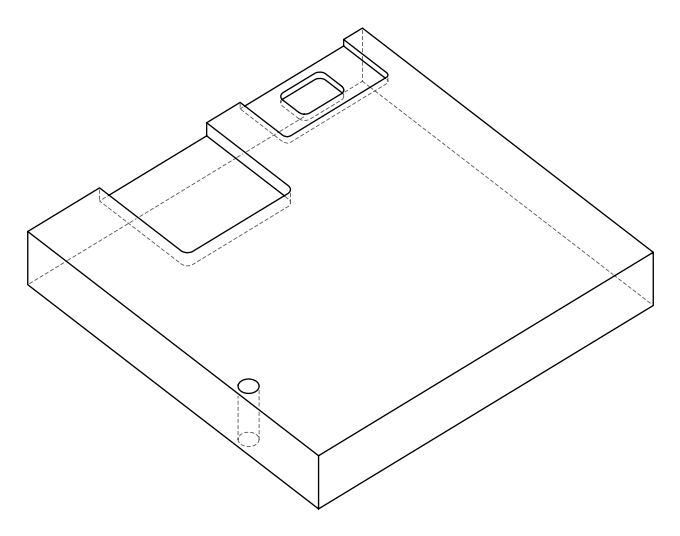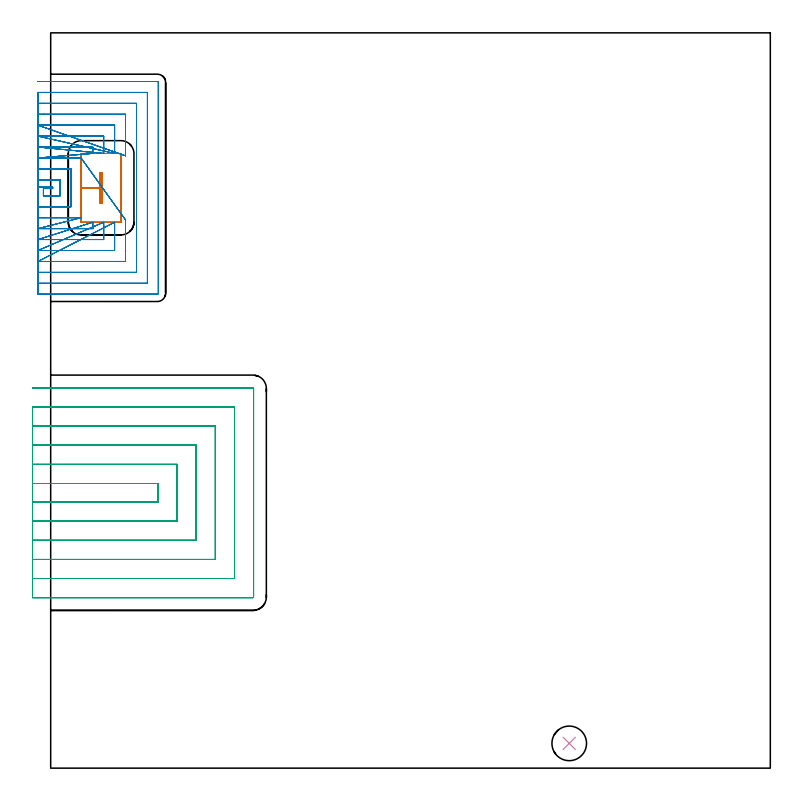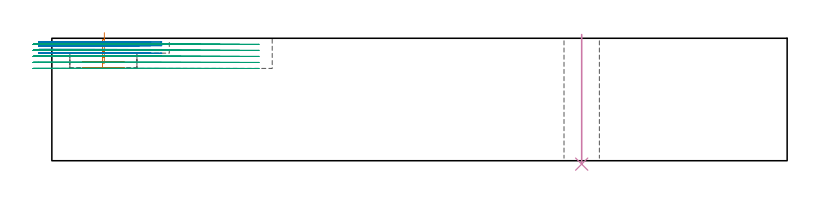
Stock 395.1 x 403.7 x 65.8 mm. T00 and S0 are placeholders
(PLAN: 4 operations, 3 tool changes, 43.1 min)
(1 MILL_RECTANGULAR_POCKET | POCKET_RECTANGULAR_STRAIGHT | UGT0201_103 | Follow Part, ap 3.5, ae 75% | 2.15 min | 28789 mm3)
(2 MILL_SLOT | SLOT_PARTIAL_RECTANGULAR | UGT0201_007 | Follow Part, ap 2, ae 75% | 18.85 min | 48360 mm3)
(3 MILL_SLOT_1 | SLOT_PARTIAL_RECTANGULAR_1 | UGT0201_103 | Follow Part, ap 3.5, ae 75% | 21.84 min | 247446 mm3)
(4 INDEXABLE_INSERT_DRILL_THROUGH_HOLE_FROM_SOLID | STEP1HOLE | NXT0302_009 | 0.28 min | 18630 mm3)
(TOOL UGT0201_103 | End Mill 14 mm | D14 FL19 Z2)
(TOOL UGT0201_007 | End Mill 8 mm | D8 FL19 Z4)
(TOOL NXT0302_009 | Index. Insert Drill 19mm [880-D1900L25-05] | D19 PA176 FL95 Z2)
(OP 1 MILL_RECTANGULAR_POCKET)
G17 G21 G94 G90
T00 M6
G54
G17 G0 G90 X28.2 Y313.411 S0 M3
G43 Z75.8 H0
Z68.8
G94 G1 Y327. Z65.159 F250.
X27.2 Z64.891
Y318.6 Z62.64
Y310.2 F500.
X28.2
Y327.
X27.2
Y318.6
X16.7
Y299.8
X16.705 Y299.745
X16.745 Y299.705
X16.8 Y299.7
X38.6
X38.655 Y299.705
X38.695 Y299.745
X38.7 Y299.8
Y337.4
X38.695 Y337.455
X38.655 Y337.495
X38.6 Y337.5
X16.8
X16.745 Y337.495
X16.705 Y337.455
X16.7 Y337.4
Y318.6
Y317.6
G0 X28.2 Y313.411 Z65.64
G1 Y327. Z61.999 F250.
X27.2 Z61.731
Y318.6 Z59.48
Y310.2 F500.
X28.2
Y327.
X27.2
Y318.6
X16.7
Y299.8
X16.705 Y299.745
X16.745 Y299.705
X16.8 Y299.7
X38.6
X38.655 Y299.705
X38.695 Y299.745
X38.7 Y299.8
Y337.4
X38.695 Y337.455
X38.655 Y337.495
X38.6 Y337.5
X16.8
X16.745 Y337.495
X16.705 Y337.455
X16.7 Y337.4
Y318.6
Y317.6
G0 X28.2 Y313.411 Z62.48
G1 Y327. Z58.839 F250.
X27.2 Z58.571
Y318.6 Z56.32
Y310.2 F500.
X28.2
Y327.
X27.2
Y318.6
X16.7
Y299.8
X16.705 Y299.745
X16.745 Y299.705
X16.8 Y299.7
X38.6
X38.655 Y299.705
X38.695 Y299.745
X38.7 Y299.8
Y337.4
X38.695 Y337.455
X38.655 Y337.495
X38.6 Y337.5
X16.8
X16.745 Y337.495
X16.705 Y337.455
X16.7 Y337.4
Y318.6
Y317.6
G0 X28.2 Y313.411 Z59.32
G1 Y327. Z55.679 F250.
X27.2 Z55.411
Y318.6 Z53.16
Y310.2 F500.
X28.2
Y327.
X27.2
Y318.6
X16.7
Y299.8
X16.705 Y299.745
X16.745 Y299.705
X16.8 Y299.7
X38.6
X38.655 Y299.705
X38.695 Y299.745
X38.7 Y299.8
Y337.4
X38.695 Y337.455
X38.655 Y337.495
X38.6 Y337.5
X16.8
X16.745 Y337.495
X16.705 Y337.455
X16.7 Y337.4
Y318.6
Y317.6
G0 X28.2 Y313.411 Z56.16
G1 Y327. Z52.519 F250.
X27.2 Z52.251
Y318.6 Z50.
Y310.2 F500.
X28.2
Y327.
X27.2
Y318.6
X16.7
Y299.8
X16.705 Y299.745
X16.745 Y299.705
X16.8 Y299.7
X38.6
X38.655 Y299.705
X38.695 Y299.745
X38.7 Y299.8
Y337.4
X38.695 Y337.455
X38.655 Y337.495
X38.6 Y337.5
X16.8
X16.745 Y337.495
X16.705 Y337.455
X16.7 Y337.4
Y318.6
Y317.6
G0 Z75.8
M5
M2
(OP 2 MILL_SLOT)
G17 G21 G94 G90
T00 M6
G54
G17 G0 G90 X-7. Y319. S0 M3
G43 Z75.8 H0
Z63.8
G94 G1 X-4. F250.
X1.1 F500.
Y318.2
X-4.
Y314.2
X5.1
Y323.
X-4.
X-7. F250.
Y308.2
X-4.
X11.1 F500.
Y329.
X-4.
X-7. F250.
Y302.2
X-4.
X13.7 F500.
X16.7 F250.
X-7. Y296.2 F500.
X-4. F250.
X23.1 F500.
Y296.7
Y299.7 F250.
X-7. Y290.2 F500.
X-4. F250.
X29.1 F500.
Y296.7
Y299.7 F250.
X-7. Y284.2 F500.
X-4. F250.
X35.1 F500.
Y296.7
Y299.7 F250.
X-7. Y278.2 F500.
X-4. F250.
X41.1 F500.
Y297.99
Y300.99 F250.
X16.7 Y335. F500.
X13.7 F250.
X-4. F500.
X-7. F250.
X23.1 Y337.5 F500.
Y340.5 F250.
Y341. F500.
X-4.
X-7. F250.
X29.1 Y337.5 F500.
Y340.5 F250.
Y347. F500.
X-4.
X-7. F250.
X35.1 Y337.5 F500.
Y340.5 F250.
Y353. F500.
X-4.
X-7. F250.
X41.1 Y336.208 F500.
Y339.208 F250.
Y359. F500.
X-4.
X-7. F250.
Y272.2
X-4.
X47.1 F500.
Y365.
X-4.
X-7. F250.
Y266.2
X-4.
X53.1 F500.
Y371.
X-4.
X-7. F250.
Y260.2
X-4.
X58.6 F500.
G3 X59.1 Y260.7 R0.5
G1 Y376.5
G3 X58.6 Y377. R0.5
G1 X-4.
X-7. F250.
G0 Y319. Z61.8
G1 X-4.
X1.1 F500.
Y318.2
X-4.
Y314.2
X5.1
Y323.
X-4.
X-7. F250.
Y308.2
X-4.
X11.1 F500.
Y329.
X-4.
X-7. F250.
Y302.2
X-4.
X13.7 F500.
X16.7 F250.
X-7. Y296.2 F500.
X-4. F250.
X23.1 F500.
Y296.7
Y299.7 F250.
X-7. Y290.2 F500.
X-4. F250.
X29.1 F500.
Y296.7
Y299.7 F250.
X-7. Y284.2 F500.
X-4. F250.
X35.1 F500.
Y296.7
Y299.7 F250.
X-7. Y278.2 F500.
X-4. F250.
X41.1 F500.
Y297.99
Y300.99 F250.
X16.7 Y335. F500.
X13.7 F250.
X-4. F500.
X-7. F250.
X23.1 Y337.5 F500.
Y340.5 F250.
Y341. F500.
X-4.
X-7. F250.
X29.1 Y337.5 F500.
Y340.5 F250.
Y347. F500.
X-4.
X-7. F250.
X35.1 Y337.5 F500.
Y340.5 F250.
Y353. F500.
X-4.
X-7. F250.
X41.1 Y336.208 F500.
Y339.208 F250.
Y359. F500.
X-4.
X-7. F250.
Y272.2
X-4.
X47.1 F500.
Y365.
X-4.
X-7. F250.
Y266.2
X-4.
X53.1 F500.
Y371.
X-4.
X-7. F250.
Y260.2
X-4.
X58.6 F500.
G3 X59.1 Y260.7 R0.5
G1 Y376.5
G3 X58.6 Y377. R0.5
G1 X-4.
X-7. F250.
G0 Y319. Z59.8
G1 X-4.
X1.1 F500.
Y318.2
X-4.
Y314.2
X5.1
Y323.
X-4.
X-7. F250.
Y308.2
X-4.
X11.1 F500.
Y329.
X-4.
X-7. F250.
Y302.2
X-4.
X13.7 F500.
X16.7 F250.
X-7. Y296.2 F500.
X-4. F250.
X23.1 F500.
Y296.7
Y299.7 F250.
X-7. Y290.2 F500.
X-4. F250.
X29.1 F500.
Y296.7
Y299.7 F250.
X-7. Y284.2 F500.
X-4. F250.
X35.1 F500.
Y296.7
Y299.7 F250.
X-7. Y278.2 F500.
X-4. F250.
X41.1 F500.
Y297.99
Y300.99 F250.
X16.7 Y335. F500.
X13.7 F250.
X-4. F500.
X-7. F250.
X23.1 Y337.5 F500.
Y340.5 F250.
Y341. F500.
X-4.
X-7. F250.
X29.1 Y337.5 F500.
Y340.5 F250.
Y347. F500.
X-4.
X-7. F250.
X35.1 Y337.5 F500.
Y340.5 F250.
Y353. F500.
X-4.
X-7. F250.
X41.1 Y336.208 F500.
Y339.208 F250.
Y359. F500.
X-4.
X-7. F250.
Y272.2
X-4.
X47.1 F500.
Y365.
X-4.
X-7. F250.
Y266.2
X-4.
X53.1 F500.
Y371.
X-4.
X-7. F250.
Y260.2
X-4.
X58.6 F500.
G3 X59.1 Y260.7 R0.5
G1 Y376.5
G3 X58.6 Y377. R0.5
G1 X-4.
X-7. F250.
G0 Y319. Z57.8
G1 X-4.
X1.1 F500.
Y318.2
X-4.
Y314.2
X5.1
Y323.
X-4.
X-7. F250.
Y308.2
X-4.
X11.1 F500.
Y329.
X-4.
X-7. F250.
Y302.2
X-4.
X13.7 F500.
X16.7 F250.
X-7. Y296.2 F500.
X-4. F250.
X23.1 F500.
Y296.7
Y299.7 F250.
X-7. Y290.2 F500.
X-4. F250.
X29.1 F500.
Y296.7
Y299.7 F250.
X-7. Y284.2 F500.
X-4. F250.
X35.1 F500.
Y296.7
Y299.7 F250.
X-7. Y278.2 F500.
X-4. F250.
X41.1 F500.
Y297.99
Y300.99 F250.
X16.7 Y335. F500.
X13.7 F250.
X-4. F500.
X-7. F250.
X23.1 Y337.5 F500.
Y340.5 F250.
Y341. F500.
X-4.
X-7. F250.
X29.1 Y337.5 F500.
Y340.5 F250.
Y347. F500.
X-4.
X-7. F250.
X35.1 Y337.5 F500.
Y340.5 F250.
Y353. F500.
X-4.
X-7. F250.
X41.1 Y336.208 F500.
Y339.208 F250.
Y359. F500.
X-4.
X-7. F250.
Y272.2
X-4.
X47.1 F500.
Y365.
X-4.
X-7. F250.
Y266.2
X-4.
X53.1 F500.
Y371.
X-4.
X-7. F250.
Y260.2
X-4.
X58.6 F500.
G3 X59.1 Y260.7 R0.5
G1 Y376.5
G3 X58.6 Y377. R0.5
G1 X-4.
X-7. F250.
G0 Z75.8
M5
M2
(OP 3 MILL_SLOT_1)
G17 G21 G94 G90
T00 M6
G54
G17 G0 G90 X-10. Y146.1 S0 M3
G43 Z75.8 H0
Z62.56
G94 G1 X-7. F250.
X58.9 F500.
Y156.3
X-7.
X-10. F250.
Y135.6
X-7.
X69.4 F500.
Y166.8
X-7.
X-10. F250.
Y125.1
X-7.
X79.9 F500.
Y177.3
X-7.
X-10. F250.
Y114.6
X-7.
X90.4 F500.
Y187.8
X-7.
X-10. F250.
Y104.1
X-7.
X100.9 F500.
Y198.3
X-7.
X-10. F250.
Y93.6
X-7.
X111. F500.
G3 X111.4 Y94. R0.4
G1 Y208.4
G3 X111. Y208.8 R0.4
G1 X-7.
X-10. F250.
G0 Y146.1 Z59.32
G1 X-7.
X58.9 F500.
Y156.3
X-7.
X-10. F250.
Y135.6
X-7.
X69.4 F500.
Y166.8
X-7.
X-10. F250.
Y125.1
X-7.
X79.9 F500.
Y177.3
X-7.
X-10. F250.
Y114.6
X-7.
X90.4 F500.
Y187.8
X-7.
X-10. F250.
Y104.1
X-7.
X100.9 F500.
Y198.3
X-7.
X-10. F250.
Y93.6
X-7.
X111. F500.
G3 X111.4 Y94. R0.4
G1 Y208.4
G3 X111. Y208.8 R0.4
G1 X-7.
X-10. F250.
G0 Y146.1 Z56.08
G1 X-7.
X58.9 F500.
Y156.3
X-7.
X-10. F250.
Y135.6
X-7.
X69.4 F500.
Y166.8
X-7.
X-10. F250.
Y125.1
X-7.
X79.9 F500.
Y177.3
X-7.
X-10. F250.
Y114.6
X-7.
X90.4 F500.
Y187.8
X-7.
X-10. F250.
Y104.1
X-7.
X100.9 F500.
Y198.3
X-7.
X-10. F250.
Y93.6
X-7.
X111. F500.
G3 X111.4 Y94. R0.4
G1 Y208.4
G3 X111. Y208.8 R0.4
G1 X-7.
X-10. F250.
G0 Y146.1 Z52.84
G1 X-7.
X58.9 F500.
Y156.3
X-7.
X-10. F250.
Y135.6
X-7.
X69.4 F500.
Y166.8
X-7.
X-10. F250.
Y125.1
X-7.
X79.9 F500.
Y177.3
X-7.
X-10. F250.
Y114.6
X-7.
X90.4 F500.
Y187.8
X-7.
X-10. F250.
Y104.1
X-7.
X100.9 F500.
Y198.3
X-7.
X-10. F250.
Y93.6
X-7.
X111. F500.
G3 X111.4 Y94. R0.4
G1 Y208.4
G3 X111. Y208.8 R0.4
G1 X-7.
X-10. F250.
G0 Y146.1 Z49.6
G1 X-7.
X58.9 F500.
Y156.3
X-7.
X-10. F250.
Y135.6
X-7.
X69.4 F500.
Y166.8
X-7.
X-10. F250.
Y125.1
X-7.
X79.9 F500.
Y177.3
X-7.
X-10. F250.
Y114.6
X-7.
X90.4 F500.
Y187.8
X-7.
X-10. F250.
Y104.1
X-7.
X100.9 F500.
Y198.3
X-7.
X-10. F250.
Y93.6
X-7.
X111. F500.
G3 X111.4 Y94. R0.4
G1 Y208.4
G3 X111. Y208.8 R0.4
G1 X-7.
X-10. F250.
G0 Z75.8
M5
M2
(OP 4 INDEXABLE_INSERT_DRILL_THROUGH_HOLE_FROM_SOLID)
G17 G21 G94 G90
T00 M6
G54
G17 G0 G90 X284.7 Y13.6 S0 M3
G43 Z75.8 H1
G94 G81 G98 Z-1.832 F250. R67.8
G80
M5
M2
